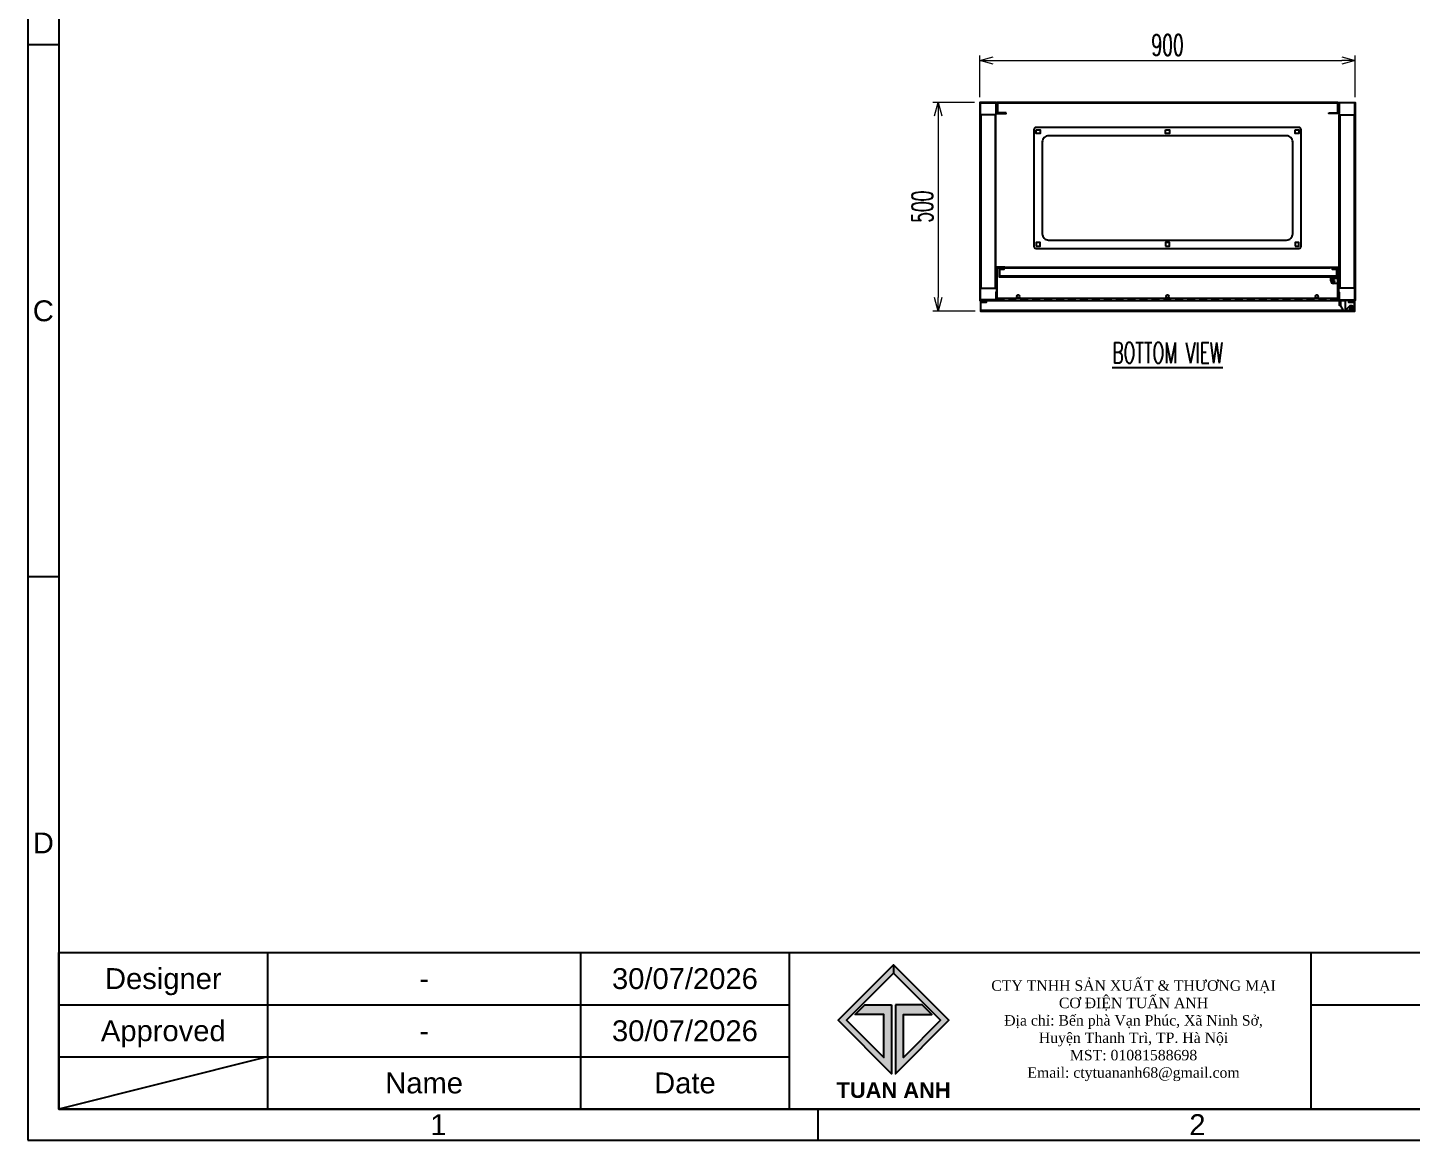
# Model space of a CAD drawing. Header units: millimetres. Extents: x 28713 to 59118, y -54378 to -19615.
# Drawn here: x 33873 to 37189, y -29105 to -26439 of the extents above; entities that cross this region are included whole.
import ezdxf
from ezdxf.enums import TextEntityAlignment as Align

# ---------------------------------------------------------------- set-up
doc = ezdxf.new("R2010")
doc.units = ezdxf.units.MM
doc.header["$LTSCALE"] = 3
doc.linetypes.add('ACAD_ISO04W100', pattern=[30, 24, -3, 0, -3])
doc.linetypes.add('HIDDEN', pattern=[9.525, 6.35, -3.175])
for name, color, linetype in [('@.TEXT', 7, 'Continuous'), ('@.VISIBLE', 7, 'Continuous'), ('centerline', 6, 'ACAD_ISO04W100'), ('dim', 7, 'Continuous'), ('EQUIPMENT', 4, 'Continuous'), ('equipments', 2, 'Continuous')]:
    doc.layers.add(name, color=color, linetype=linetype)
doc.styles.add('Ann_w01', font='romans.shx', dxfattribs={"width": 0.6, "bigfont": 'chineset.shx'})
doc.styles.add('Arial', font='arial.ttf')
doc.dimstyles.new('Dim 01_SC25', dxfattribs={"dimscale": 25, "dimtxt": 2, "dimasz": 1.3, "dimexe": 0.5, "dimexo": 0.5, "dimgap": 0.5, "dimtad": 1, "dimdec": 1, "dimzin": 12, "dimdsep": 46, "dimtxsty": 'Ann_w01', "dimblk": 'OPEN30', "dimcen": 1.5, "dimclrd": 6, "dimclre": 6, "dimclrt": 3, "dimadec": 1, "dimazin": 3, "dimtm": 1e-09, "dimtfac": 1, "dimtdec": 1, "dimtmove": 0, "dimatfit": 3, "dimldrblk": 'OPEN30', "dimfxl": 1, "dimtolj": 1, "dimlwd": 20, "dimlwe": 20, "dimarcsym": 0})

# ---------------------------------------------------------------- blocks, each defined once
blk = doc.blocks.new('A$C4dbb82d6')
at = {"layer": '@.VISIBLE'}
h = blk.add_hatch(color=30, dxfattribs=at)
h.dxf.hatch_style = 1
h.paths.add_polyline_path([(0.214, 4.973), (3.625, 1.562), (3.625, 5.973), (1.922, 5.973), (1.297, 5.348), (3.125, 5.348), (3.125, 2.593), (0.745, 4.973), (3.75, 7.978), (3.75, 8.509)])
h = blk.add_hatch(color=150, dxfattribs=at)
h.dxf.hatch_style = 1
h.paths.add_polyline_path([(6.755, 4.973), (4.375, 2.593), (4.375, 5.348), (6.203, 5.348), (5.578, 5.973), (3.875, 5.973), (3.875, 1.562), (7.286, 4.973), (3.75, 8.509), (3.75, 7.978)])
at = {"layer": '@.VISIBLE', "color": 30}
blk.add_lwpolyline([(3.625, 5.973), (3.625, 1.562), (0.214, 4.973), (3.75, 8.509), (3.75, 7.978), (0.745, 4.973), (3.125, 2.593), (3.125, 5.348), (1.297, 5.348), (1.922, 5.973)], close=True, dxfattribs=at)
at = {"layer": '@.VISIBLE', "color": 150}
blk.add_lwpolyline([(3.875, 5.973), (3.875, 1.562), (7.286, 4.973), (3.75, 8.509), (3.75, 7.978), (6.755, 4.973), (4.375, 2.593), (4.375, 5.348), (6.203, 5.348), (5.578, 5.973)], close=True, dxfattribs=at)
at = {"layer": '@.VISIBLE', "color": 30, "insert": (3.75, 0.509), "char_height": 1, "attachment_point": 5, "style": 'Ann_w01'}
blk.add_mtext_dynamic_manual_height_columns('{\\fArial|b1|i0|c0|p34;\\W1;TUAN ANH}', width=7.5, gutter_width=49.599, heights=[0], dxfattribs=at)
blk = doc.blocks.new('KHUNG BAN VE (Made by Tung)')
at = {"layer": '@.VISIBLE', "color": 8}
for p, q in [((3, 105), (0, 105)), ((3, 54), (0, 54)), ((23, 18), (23, 3)), ((53, 18), (53, 3)), ((73, 18), (73, 3)), ((123, 18), (123, 3)), ((3, 13), (73, 13)), ((123, 13), (294, 13)), ((3, 8), (73, 8)), ((23, 8), (3, 3)), ((75.75, 3), (75.75, 0))]:
    blk.add_line(p, q, dxfattribs=at)
for points in [[(0, 0), (297, 0), (297, 210), (0, 210)], [(3, 3), (294, 3), (294, 207), (3, 207)], [(3, 18), (294, 18), (294, 3), (3, 3)]]:
    blk.add_lwpolyline(points, close=True, dxfattribs=at)
at = {"xscale": 1.5, "yscale": 1.5, "zscale": 1.5}
blk.add_blockref('A$C4dbb82d6', (77.375, 4.041), dxfattribs=at)
at = {"layer": '@.TEXT', "color": 1, "style": 'Arial'}
for s, p in [('C', (1.5, 79.5)), ('D', (1.5, 28.5)), ('30/07/2026', (63, 15.5)), ('30/07/2026', (63, 10.5)), ('1', (39.375, 1.5)), ('2', (112.125, 1.5))]:
    blk.add_text(s, height=2, dxfattribs=at).set_placement(p, align=Align.MIDDLE_CENTER)
at = {"layer": '@.TEXT', "color": 2, "style": 'Arial'}
for s, p in [('Designer', (13, 15.5)), ('Approved', (13, 10.5)), ('Name', (38, 5.5)), ('Date', (63, 5.5))]:
    blk.add_text(s, height=2, dxfattribs=at).set_placement(p, align=Align.MIDDLE_CENTER)
at = {"layer": '@.TEXT', "color": 1, "style": 'Arial'}
for tag, height, p in [('DESIGNER_NAME', 2, (38, 15.5)), ('PROJECT_CODE', 2, (258.5, 15.5)), ('SCALE', 2, (289, 15.5)), ('APPROVED_NAME', 2, (38, 10.5)), ('CUSTOMER_NAME', 2, (258.5, 10.5)), ('PAGE', 2, (289, 10.5)), ('DRAWING_NAME', 4, (173, 8)), ('TOTAL', 2, (289, 5.5))]:
    blk.add_attdef(tag, text='', height=height, dxfattribs=at).set_placement(p, align=Align.MIDDLE_CENTER)
at = {"layer": '@.VISIBLE', "color": 30, "insert": (106, 10.5), "char_height": 1, "attachment_point": 5, "style": 'Ann_w01'}
blk.add_mtext_dynamic_manual_height_columns('{\\fTimes New Roman|b0|i0|c0|p18;\\W1;CTY TNHH SẢN XUẤT & THƯƠNG MẠI CƠ ĐIỆN TUẤN ANH\\PĐịa chỉ: Bến phà Vạn Phúc, Xã Ninh Sở, Huyện Thanh Trì, TP. Hà Nội\\PMST: 01081588698\\PEmail: ctytuananh68@gmail.com}', width=28.70976, gutter_width=99.197, heights=[0], dxfattribs=at)
blk = doc.blocks.new('_Open30')
at = {"color": 0, "linetype": 'ByBlock', "lineweight": -2}
for p, q in [((-1, 0.27), (0, 0)), ((0, 0), (-1, -0.27)), ((0, 0), (-1, 0))]:
    blk.add_line(p, q, dxfattribs=at)
blk = doc.blocks.new('*D207')
at = {"layer": 'Defpoints', "color": 0, "transparency": 16777216}
for p in [(37055, -26517.9), (36155, -26617.9), (37055, -26617.9)]:
    blk.add_point(p, dxfattribs=at)
at = {"layer": 'dim', "color": 6, "lineweight": 20, "transparency": 16777216}
for p, q in [((36155, -26605.4), (36155, -26505.4)), ((36187.5, -26517.9), (37022.5, -26517.9)), ((37055, -26605.4), (37055, -26505.4))]:
    blk.add_line(p, q, dxfattribs=at)
at = {"layer": 'dim', "color": 6, "lineweight": 20, "transparency": 16777216, "xscale": 32.5, "yscale": 32.5, "zscale": 32.5, "rotation": 180}
blk.add_blockref('_Open30', (36155, -26517.9), dxfattribs=at)
at = {"layer": 'dim', "color": 6, "lineweight": 20, "transparency": 16777216, "xscale": 32.5, "yscale": 32.5, "zscale": 32.5}
blk.add_blockref('_Open30', (37055, -26517.9), dxfattribs=at)
at = {"layer": 'dim', "color": 3, "transparency": 16777216, "insert": (36605, -26480.4), "char_height": 50, "attachment_point": 5, "style": 'Ann_w01'}
blk.add_mtext('\\A1;900', dxfattribs=at)
blk = doc.blocks.new('*D209')
at = {"layer": 'Defpoints', "color": 0, "transparency": 16777216}
for p in [(36155, -26617.9), (36055, -27117.9), (36156.5, -27117.9)]:
    blk.add_point(p, dxfattribs=at)
at = {"layer": 'dim', "color": 6, "lineweight": 20, "transparency": 16777216}
for p, q in [((36142.5, -26617.9), (36042.5, -26617.9)), ((36055, -26650.4), (36055, -27085.4)), ((36144, -27117.9), (36042.5, -27117.9))]:
    blk.add_line(p, q, dxfattribs=at)
at = {"layer": 'dim', "color": 6, "lineweight": 20, "transparency": 16777216, "xscale": 32.5, "yscale": 32.5, "zscale": 32.5}
for p, rotation in [((36055, -26617.9), 90), ((36055, -27117.9), 270)]:
    blk.add_blockref('_Open30', p, dxfattribs=dict(at, rotation=rotation))
at = {"layer": 'dim', "color": 3, "transparency": 16777216, "insert": (36017.5, -26867.9), "char_height": 50, "attachment_point": 5, "rotation": 90, "style": 'Ann_w01'}
blk.add_mtext('\\A1;500', dxfattribs=at)

msp = doc.modelspace()

# ---------------------------------------------------------------- linework, layer by layer
at = {"color": 1}
for p, q in [((36157.95, -26647.91), (36157.95, -27062.91)), ((36191.95, -26647.91), (36191.95, -27062.91)), ((37017.95, -26647.91), (37017.95, -27062.91)), ((37051.95, -26647.91), (37051.95, -27062.91))]:
    msp.add_line(p, q, dxfattribs=at)
at = {"color": 6}
for p, q in [((36215.45, -27012.91), (36994.45, -27012.91)), ((36215.45, -27014.41), (36994.45, -27014.41)), ((36999.45, -27045.91), (37005.45, -27045.91)), ((37002.45, -27048.91), (37002.45, -27042.91)), ((37012.95, -27087.91), (36196.95, -27087.91))]:
    msp.add_line(p, q, dxfattribs=at)
at = {"color": 1, "linetype": 'Continuous'}
for p, q in [((37002.45, -27036.91), (37002.45, -27034.91)), ((37013.59, -27045.91), (37011.09, -27045.91))]:
    msp.add_line(p, q, dxfattribs=at)
at = {"linetype": 'HIDDEN'}
msp.add_line((36194.95, -27091.41), (37014.95, -27091.41), dxfattribs=at)
msp.add_line((36194.95, -27092.91), (37014.95, -27092.91))
for points in [[(36218.45, -26642.91), (36194.95, -26642.91), (36194.95, -26617.91), (36154.95, -26617.91), (36154.95, -27092.91), (36194.95, -27092.91), (36194.95, -27072.91), (36193.45, -27072.91), (36193.45, -27091.41), (36156.45, -27091.41), (36156.45, -26619.41), (36193.45, -26619.41), (36193.45, -26644.41), (36218.45, -26644.41)], [(36991.45, -26642.91), (37014.95, -26642.91), (37014.95, -26617.91), (37054.95, -26617.91), (37054.95, -27092.91), (37014.95, -27092.91), (37014.95, -27072.91), (37016.45, -27072.91), (37016.45, -27091.41), (37053.45, -27091.41), (37053.45, -26619.41), (37016.45, -26619.41), (37016.45, -26644.41), (36991.45, -26644.41)], [(36290.45, -26683.41), (36299.45, -26683.41), (36299.45, -26692.41), (36290.45, -26692.41)], [(36600.45, -26683.41), (36609.45, -26683.41), (36609.45, -26692.41), (36600.45, -26692.41)], [(36910.45, -26683.41), (36919.45, -26683.41), (36919.45, -26692.41), (36910.45, -26692.41)], [(36290.45, -26962.41), (36299.45, -26962.41), (36299.45, -26953.41), (36290.45, -26953.41)], [(36600.45, -26962.41), (36609.45, -26962.41), (36609.45, -26953.41), (36600.45, -26953.41)], [(36910.45, -26962.41), (36919.45, -26962.41), (36919.45, -26953.41), (36910.45, -26953.41)]]:
    msp.add_lwpolyline(points, close=True)
at = {"color": 4}
for points in [[(36197.95, -26640.91), (36197.95, -26619.41), (37011.95, -26619.41), (37011.95, -26640.91), (37013.45, -26640.91), (37013.45, -26617.91), (36196.45, -26617.91), (36196.45, -26640.91)], [(36202.95, -27034.41), (36202.95, -27017.41), (36213.45, -27017.41), (36213.45, -27015.91), (36201.45, -27015.91), (36201.45, -27035.91), (37011.45, -27035.91), (37011.45, -27015.91), (36999.45, -27015.91), (36999.45, -27017.41), (37009.95, -27017.41), (37009.95, -27034.41)], [(36157.95, -27116.41), (36157.95, -27096.41), (36171.45, -27096.41), (36171.45, -27094.91), (36156.45, -27094.91), (36156.45, -27117.91), (37053.45, -27117.91), (37053.45, -27094.91), (37038.45, -27094.91), (37038.45, -27096.41), (37051.95, -27096.41), (37051.95, -27116.41)]]:
    msp.add_lwpolyline(points, close=True, dxfattribs=at)
at = {"color": 1}
for points in [[(36156.45, -27062.91), (36193.45, -27062.91), (36193.45, -26647.91), (36156.45, -26647.91)], [(37053.45, -27062.91), (37016.45, -27062.91), (37016.45, -26647.91), (37053.45, -26647.91)]]:
    msp.add_lwpolyline(points, close=True, dxfattribs=at)
for points in [[(36289.95, -26967.91), (36919.95, -26967.91, 0.4142136), (36924.95, -26962.91), (36924.95, -26682.91, 0.4142136), (36919.95, -26677.91), (36289.95, -26677.91, 0.4142136), (36284.95, -26682.91), (36284.95, -26962.91, 0.4142136)], [(36319.95, -26947.91), (36889.95, -26947.91, 0.4142136), (36904.95, -26932.91), (36904.95, -26712.91, 0.4142136), (36889.95, -26697.91), (36319.95, -26697.91, 0.4142136), (36304.95, -26712.91), (36304.95, -26932.91, 0.4142136)]]:
    msp.add_lwpolyline(points, format="xyb", close=True)
at = {"color": 6}
for points in [[(36215.45, -27012.91), (36195.45, -27012.91), (36195.45, -27087.91), (36196.95, -27087.91), (36196.95, -27014.41), (36215.45, -27014.41)], [(36994.45, -27012.91), (37014.45, -27012.91), (37014.45, -27087.91), (37012.95, -27087.91), (37012.95, -27014.41), (36994.45, -27014.41)]]:
    msp.add_lwpolyline(points, close=True, dxfattribs=at)
at = {"color": 8}
msp.add_circle((37002.45, -27045.91), 2.5, dxfattribs=at)
at = {"color": 6}
for centre in [(36246.95, -27082.91), (36604.95, -27082.91), (36962.95, -27082.91)]:
    msp.add_circle(centre, 3.5, dxfattribs=at)
at = {"layer": 'centerline'}
for p, q in [((37024.95, -27091.91), (37024.95, -27093.91)), ((37041.45, -27110.41), (37049.45, -27110.41)), ((37045.45, -27106.41), (37045.45, -27114.41))]:
    msp.add_line(p, q, dxfattribs=at)
at = {"layer": 'EQUIPMENT'}
for points in [[(37019.25, -27092.91), (37019.25, -27104.6, 0.1316525), (37019.39, -27105.1), (37019.25, -27104.87), (37017.25, -27104.87), (37017.25, -27092.91), (37030.25, -27092.91), (37030.25, -27110.41, 0.4142136), (37032.25, -27112.41), (37034.97, -27112.41)], [(37035.38, -27113.41), (37034.97, -27112.41), (37041.21, -27106.16, -1.4966058), (37045.45, -27116.41), (37025.91, -27116.41), (37024.75, -27116.41), (37024.75, -27114.41), (37024.76, -27114.41)]]:
    msp.add_lwpolyline(points, format="xyb", dxfattribs=at)
msp.add_lwpolyline([(37019.39, -27105.1), (37025.91, -27116.41), (37026.49, -27115.41)], dxfattribs=at)
msp.add_circle((37045.45, -27110.41), 3.5, dxfattribs=at)
at = {"layer": 'equipments'}
for p, q in [((36996.45, -27035.91), (37008.45, -27035.91)), ((36996.45, -27045.91), (36996.45, -27035.91)), ((37012.95, -27039.91), (37002.45, -27039.91)), ((37012.95, -27051.91), (37002.45, -27051.91)), ((37008.45, -27039.91), (37008.45, -27035.91)), ((37012.95, -27039.91), (37012.95, -27051.91))]:
    msp.add_line(p, q, dxfattribs=at)
msp.add_arc((37002.45, -27045.91), 6, 90, 270, dxfattribs=at)

# ---------------------------------------------------------------- block references
at = {"layer": '@.VISIBLE'}
ref = msp.add_blockref('KHUNG BAN VE (Made by Tung)', (33873.47, -29104.84), dxfattribs=dict(at, xscale=25, yscale=25, zscale=25))
ref.add_attrib('APPROVED_NAME', '-', dxfattribs={"layer": '@.TEXT', "color": 1, "height": 50, "style": 'Arial'}).set_placement((34823.47, -28842.34), align=Align.MIDDLE_CENTER)
ref.add_attrib('DESIGNER_NAME', '-', dxfattribs={"layer": '@.TEXT', "color": 1, "height": 50, "style": 'Arial'}).set_placement((34823.47, -28717.34), align=Align.MIDDLE_CENTER)

# ---------------------------------------------------------------- texts
at = {"layer": 'dim', "color": 2, "insert": (36604.95, -27217.91), "char_height": 50, "attachment_point": 5, "style": 'Ann_w01'}
msp.add_mtext('\\A1;{\\LBOTTOM VIEW}', dxfattribs=at)

# ---------------------------------------------------------------- dimensions: what is measured, and where the dimension line sits
at = {"layer": 'dim'}
dim = msp.add_linear_dim(base=(37054.95, -26517.91), p1=(36154.95, -26617.91), p2=(37054.95, -26617.91), dimstyle='Dim 01_SC25', dxfattribs=at)
dim.commit()
dim.dimension.update_dxf_attribs({"geometry": '*D207', "text_midpoint": (36604.95, -26480.41)})
dim = msp.add_linear_dim(base=(36054.95, -27117.91), p1=(36154.95, -26617.91), p2=(36156.45, -27117.91), angle=90, dimstyle='Dim 01_SC25', dxfattribs=at)
dim.commit()
dim.dimension.update_dxf_attribs({"geometry": '*D209', "text_midpoint": (36017.45, -26867.91)})

doc.saveas('drawing.dxf')
